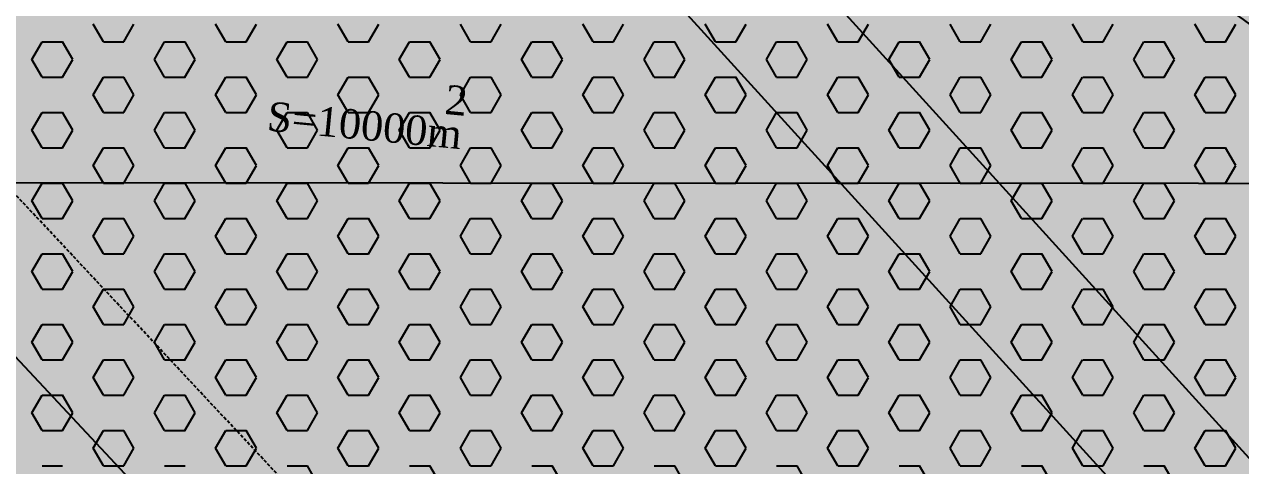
# Model space of a CAD drawing. Header units: millimetres. Extents: x 709 to 3952, y 378 to 2394.
# Drawn here: x 1009.3 to 1195.6, y 709.6 to 777.3 of the extents above; entities that cross this region are included whole.
import ezdxf

# ---------------------------------------------------------------- set-up
doc = ezdxf.new("R2010")
doc.units = ezdxf.units.MM
doc.linetypes.add('DASHED', pattern=[0.75, 0.5, -0.25])
doc.layers.add('BAS', color=252, linetype='Continuous')
doc.styles.add('S', font='naskhn.shx', dxfattribs={"height": 4.5})

# ---------------------------------------------------------------- blocks, each defined once
blk = doc.blocks.new('*X136')
at = {"color": 0}
for p, q in [((409621.88, 4017822.02), (409620.31, 4017824.73)), ((409625, 4017822.02), (409626.56, 4017824.73)), ((409640.63, 4017822.02), (409639.06, 4017824.73)), ((409643.75, 4017822.02), (409645.31, 4017824.73)), ((409659.38, 4017822.02), (409657.81, 4017824.73)), ((409662.5, 4017822.02), (409664.06, 4017824.73)), ((409678.13, 4017822.02), (409676.56, 4017824.73)), ((409681.25, 4017822.02), (409682.81, 4017824.73)), ((409696.88, 4017822.02), (409695.31, 4017824.73)), ((409700, 4017822.02), (409701.56, 4017824.73)), ((409715.63, 4017822.02), (409714.06, 4017824.73)), ((409718.75, 4017822.02), (409720.31, 4017824.73)), ((409734.38, 4017822.02), (409732.81, 4017824.73)), ((409737.5, 4017822.02), (409739.06, 4017824.73)), ((409753.13, 4017822.02), (409751.56, 4017824.73)), ((409756.25, 4017822.02), (409757.81, 4017824.73)), ((409771.88, 4017822.02), (409770.31, 4017824.73)), ((409775, 4017822.02), (409776.56, 4017824.73)), ((409790.63, 4017822.02), (409789.06, 4017824.73)), ((409793.75, 4017822.02), (409795.31, 4017824.73)), ((409610.94, 4017819.31), (409612.5, 4017822.02)), ((409612.5, 4017822.02), (409615.62, 4017822.02)), ((409617.19, 4017819.31), (409615.63, 4017822.02)), ((409621.88, 4017822.02), (409625, 4017822.02)), ((409629.69, 4017819.31), (409631.25, 4017822.02)), ((409631.25, 4017822.02), (409634.38, 4017822.02)), ((409635.94, 4017819.31), (409634.38, 4017822.02)), ((409640.62, 4017822.02), (409643.75, 4017822.02)), ((409648.44, 4017819.31), (409650, 4017822.02)), ((409650, 4017822.02), (409653.12, 4017822.02)), ((409654.69, 4017819.31), (409653.13, 4017822.02)), ((409659.38, 4017822.02), (409662.5, 4017822.02)), ((409667.19, 4017819.31), (409668.75, 4017822.02)), ((409668.75, 4017822.02), (409671.88, 4017822.02)), ((409673.44, 4017819.31), (409671.88, 4017822.02)), ((409678.12, 4017822.02), (409681.25, 4017822.02)), ((409685.94, 4017819.31), (409687.5, 4017822.02)), ((409687.5, 4017822.02), (409690.62, 4017822.02)), ((409692.19, 4017819.31), (409690.63, 4017822.02)), ((409696.88, 4017822.02), (409700, 4017822.02)), ((409704.69, 4017819.31), (409706.25, 4017822.02)), ((409706.25, 4017822.02), (409709.38, 4017822.02)), ((409710.94, 4017819.31), (409709.38, 4017822.02)), ((409715.62, 4017822.02), (409718.75, 4017822.02)), ((409723.44, 4017819.31), (409725, 4017822.02)), ((409725, 4017822.02), (409728.12, 4017822.02)), ((409729.69, 4017819.31), (409728.13, 4017822.02)), ((409734.38, 4017822.02), (409737.5, 4017822.02)), ((409742.19, 4017819.31), (409743.75, 4017822.02)), ((409743.75, 4017822.02), (409746.88, 4017822.02)), ((409748.44, 4017819.31), (409746.88, 4017822.02)), ((409753.12, 4017822.02), (409756.25, 4017822.02)), ((409760.94, 4017819.31), (409762.5, 4017822.02)), ((409762.5, 4017822.02), (409765.62, 4017822.02)), ((409767.19, 4017819.31), (409765.63, 4017822.02)), ((409771.88, 4017822.02), (409775, 4017822.02)), ((409779.69, 4017819.31), (409781.25, 4017822.02)), ((409781.25, 4017822.02), (409784.38, 4017822.02)), ((409785.94, 4017819.31), (409784.38, 4017822.02)), ((409790.62, 4017822.02), (409793.75, 4017822.02)), ((409612.5, 4017816.61), (409610.94, 4017819.31)), ((409615.62, 4017816.61), (409617.19, 4017819.31)), ((409631.25, 4017816.61), (409629.69, 4017819.31)), ((409634.37, 4017816.61), (409635.94, 4017819.31)), ((409650, 4017816.61), (409648.44, 4017819.31)), ((409653.12, 4017816.61), (409654.69, 4017819.31)), ((409668.75, 4017816.61), (409667.19, 4017819.31)), ((409671.87, 4017816.61), (409673.44, 4017819.31)), ((409687.5, 4017816.61), (409685.94, 4017819.31)), ((409690.62, 4017816.61), (409692.19, 4017819.31)), ((409706.25, 4017816.61), (409704.69, 4017819.31)), ((409709.37, 4017816.61), (409710.94, 4017819.31)), ((409725, 4017816.61), (409723.44, 4017819.31)), ((409728.12, 4017816.61), (409729.69, 4017819.31)), ((409743.75, 4017816.61), (409742.19, 4017819.31)), ((409746.87, 4017816.61), (409748.44, 4017819.31)), ((409762.5, 4017816.61), (409760.94, 4017819.31)), ((409765.62, 4017816.61), (409767.19, 4017819.31)), ((409781.25, 4017816.61), (409779.69, 4017819.31)), ((409784.37, 4017816.61), (409785.94, 4017819.31)), ((409612.5, 4017816.61), (409615.62, 4017816.61)), ((409620.31, 4017813.9), (409621.87, 4017816.61)), ((409621.88, 4017816.61), (409625, 4017816.61)), ((409626.56, 4017813.9), (409625, 4017816.61)), ((409631.25, 4017816.61), (409634.38, 4017816.61)), ((409639.06, 4017813.9), (409640.62, 4017816.61)), ((409640.62, 4017816.61), (409643.75, 4017816.61)), ((409645.31, 4017813.9), (409643.75, 4017816.61)), ((409650, 4017816.61), (409653.12, 4017816.61)), ((409657.81, 4017813.9), (409659.37, 4017816.61)), ((409659.38, 4017816.61), (409662.5, 4017816.61)), ((409664.06, 4017813.9), (409662.5, 4017816.61)), ((409668.75, 4017816.61), (409671.88, 4017816.61)), ((409676.56, 4017813.9), (409678.12, 4017816.61)), ((409678.12, 4017816.61), (409681.25, 4017816.61)), ((409682.81, 4017813.9), (409681.25, 4017816.61)), ((409687.5, 4017816.61), (409690.62, 4017816.61)), ((409695.31, 4017813.9), (409696.87, 4017816.61)), ((409696.88, 4017816.61), (409700, 4017816.61)), ((409701.56, 4017813.9), (409700, 4017816.61)), ((409706.25, 4017816.61), (409709.38, 4017816.61)), ((409714.06, 4017813.9), (409715.62, 4017816.61)), ((409715.62, 4017816.61), (409718.75, 4017816.61)), ((409720.31, 4017813.9), (409718.75, 4017816.61)), ((409725, 4017816.61), (409728.12, 4017816.61)), ((409732.81, 4017813.9), (409734.37, 4017816.61)), ((409734.38, 4017816.61), (409737.5, 4017816.61)), ((409739.06, 4017813.9), (409737.5, 4017816.61)), ((409743.75, 4017816.61), (409746.88, 4017816.61)), ((409751.56, 4017813.9), (409753.12, 4017816.61)), ((409753.12, 4017816.61), (409756.25, 4017816.61)), ((409757.81, 4017813.9), (409756.25, 4017816.61)), ((409762.5, 4017816.61), (409765.62, 4017816.61)), ((409770.31, 4017813.9), (409771.87, 4017816.61)), ((409771.88, 4017816.61), (409775, 4017816.61)), ((409776.56, 4017813.9), (409775, 4017816.61)), ((409781.25, 4017816.61), (409784.38, 4017816.61)), ((409789.06, 4017813.9), (409790.62, 4017816.61)), ((409790.62, 4017816.61), (409793.75, 4017816.61)), ((409795.31, 4017813.9), (409793.75, 4017816.61)), ((409621.88, 4017811.2), (409620.31, 4017813.9)), ((409625, 4017811.2), (409626.56, 4017813.9)), ((409640.63, 4017811.2), (409639.06, 4017813.9)), ((409643.75, 4017811.2), (409645.31, 4017813.9)), ((409659.38, 4017811.2), (409657.81, 4017813.9)), ((409662.5, 4017811.2), (409664.06, 4017813.9)), ((409678.13, 4017811.2), (409676.56, 4017813.9)), ((409681.25, 4017811.2), (409682.81, 4017813.9)), ((409696.88, 4017811.2), (409695.31, 4017813.9)), ((409700, 4017811.2), (409701.56, 4017813.9)), ((409715.63, 4017811.2), (409714.06, 4017813.9)), ((409718.75, 4017811.2), (409720.31, 4017813.9)), ((409734.38, 4017811.2), (409732.81, 4017813.9)), ((409737.5, 4017811.2), (409739.06, 4017813.9)), ((409753.13, 4017811.2), (409751.56, 4017813.9)), ((409756.25, 4017811.2), (409757.81, 4017813.9)), ((409771.88, 4017811.2), (409770.31, 4017813.9)), ((409775, 4017811.2), (409776.56, 4017813.9)), ((409790.63, 4017811.2), (409789.06, 4017813.9)), ((409793.75, 4017811.2), (409795.31, 4017813.9)), ((409610.94, 4017808.49), (409612.5, 4017811.2)), ((409612.5, 4017811.2), (409615.62, 4017811.2)), ((409617.19, 4017808.49), (409615.63, 4017811.2)), ((409621.88, 4017811.2), (409625, 4017811.2)), ((409629.69, 4017808.49), (409631.25, 4017811.2)), ((409631.25, 4017811.2), (409634.38, 4017811.2)), ((409635.94, 4017808.49), (409634.38, 4017811.2)), ((409640.62, 4017811.2), (409643.75, 4017811.2)), ((409648.44, 4017808.49), (409650, 4017811.2)), ((409650, 4017811.2), (409653.12, 4017811.2)), ((409654.69, 4017808.49), (409653.13, 4017811.2)), ((409659.38, 4017811.2), (409662.5, 4017811.2)), ((409667.19, 4017808.49), (409668.75, 4017811.2)), ((409668.75, 4017811.2), (409671.88, 4017811.2)), ((409673.44, 4017808.49), (409671.88, 4017811.2)), ((409678.12, 4017811.2), (409681.25, 4017811.2)), ((409685.94, 4017808.49), (409687.5, 4017811.2)), ((409687.5, 4017811.2), (409690.62, 4017811.2)), ((409692.19, 4017808.49), (409690.63, 4017811.2)), ((409696.88, 4017811.2), (409700, 4017811.2)), ((409704.69, 4017808.49), (409706.25, 4017811.2)), ((409706.25, 4017811.2), (409709.38, 4017811.2)), ((409710.94, 4017808.49), (409709.38, 4017811.2)), ((409715.62, 4017811.2), (409718.75, 4017811.2)), ((409723.44, 4017808.49), (409725, 4017811.2)), ((409725, 4017811.2), (409728.12, 4017811.2)), ((409729.69, 4017808.49), (409728.13, 4017811.2)), ((409734.38, 4017811.2), (409737.5, 4017811.2)), ((409742.19, 4017808.49), (409743.75, 4017811.2)), ((409743.75, 4017811.2), (409746.88, 4017811.2)), ((409748.44, 4017808.49), (409746.88, 4017811.2)), ((409753.12, 4017811.2), (409756.25, 4017811.2)), ((409760.94, 4017808.49), (409762.5, 4017811.2)), ((409762.5, 4017811.2), (409765.62, 4017811.2)), ((409767.19, 4017808.49), (409765.63, 4017811.2)), ((409771.88, 4017811.2), (409775, 4017811.2)), ((409779.69, 4017808.49), (409781.25, 4017811.2)), ((409781.25, 4017811.2), (409784.38, 4017811.2)), ((409785.94, 4017808.49), (409784.38, 4017811.2)), ((409790.62, 4017811.2), (409793.75, 4017811.2)), ((409612.5, 4017805.78), (409610.94, 4017808.49)), ((409615.62, 4017805.78), (409617.19, 4017808.49)), ((409631.25, 4017805.78), (409629.69, 4017808.49)), ((409634.37, 4017805.78), (409635.94, 4017808.49)), ((409650, 4017805.78), (409648.44, 4017808.49)), ((409653.12, 4017805.78), (409654.69, 4017808.49)), ((409668.75, 4017805.78), (409667.19, 4017808.49)), ((409671.87, 4017805.78), (409673.44, 4017808.49)), ((409687.5, 4017805.78), (409685.94, 4017808.49)), ((409690.62, 4017805.78), (409692.19, 4017808.49)), ((409706.25, 4017805.78), (409704.69, 4017808.49)), ((409709.37, 4017805.78), (409710.94, 4017808.49)), ((409725, 4017805.78), (409723.44, 4017808.49)), ((409728.12, 4017805.78), (409729.69, 4017808.49)), ((409743.75, 4017805.78), (409742.19, 4017808.49)), ((409746.87, 4017805.78), (409748.44, 4017808.49)), ((409762.5, 4017805.78), (409760.94, 4017808.49)), ((409765.62, 4017805.78), (409767.19, 4017808.49)), ((409781.25, 4017805.78), (409779.69, 4017808.49)), ((409784.37, 4017805.78), (409785.94, 4017808.49)), ((409612.5, 4017805.78), (409615.62, 4017805.78)), ((409620.31, 4017803.08), (409621.87, 4017805.78)), ((409621.88, 4017805.78), (409625, 4017805.78)), ((409626.56, 4017803.08), (409625, 4017805.78)), ((409631.25, 4017805.78), (409634.38, 4017805.78)), ((409639.06, 4017803.08), (409640.62, 4017805.78)), ((409640.62, 4017805.78), (409643.75, 4017805.78)), ((409645.31, 4017803.08), (409643.75, 4017805.78)), ((409650, 4017805.78), (409653.12, 4017805.78)), ((409657.81, 4017803.08), (409659.37, 4017805.78)), ((409659.38, 4017805.78), (409662.5, 4017805.78)), ((409664.06, 4017803.08), (409662.5, 4017805.78)), ((409668.75, 4017805.78), (409671.88, 4017805.78)), ((409676.56, 4017803.08), (409678.12, 4017805.78)), ((409678.12, 4017805.78), (409681.25, 4017805.78)), ((409682.81, 4017803.08), (409681.25, 4017805.78)), ((409687.5, 4017805.78), (409690.62, 4017805.78)), ((409695.31, 4017803.08), (409696.87, 4017805.78)), ((409696.88, 4017805.78), (409700, 4017805.78)), ((409701.56, 4017803.08), (409700, 4017805.78)), ((409706.25, 4017805.78), (409709.38, 4017805.78)), ((409714.06, 4017803.08), (409715.62, 4017805.78)), ((409715.62, 4017805.78), (409718.75, 4017805.78)), ((409720.31, 4017803.08), (409718.75, 4017805.78)), ((409725, 4017805.78), (409728.12, 4017805.78)), ((409732.81, 4017803.08), (409734.37, 4017805.78)), ((409734.38, 4017805.78), (409737.5, 4017805.78)), ((409739.06, 4017803.08), (409737.5, 4017805.78)), ((409743.75, 4017805.78), (409746.88, 4017805.78)), ((409751.56, 4017803.08), (409753.12, 4017805.78)), ((409753.12, 4017805.78), (409756.25, 4017805.78)), ((409757.81, 4017803.08), (409756.25, 4017805.78)), ((409762.5, 4017805.78), (409765.62, 4017805.78)), ((409770.31, 4017803.08), (409771.87, 4017805.78)), ((409771.88, 4017805.78), (409775, 4017805.78)), ((409776.56, 4017803.08), (409775, 4017805.78)), ((409781.25, 4017805.78), (409784.38, 4017805.78)), ((409789.06, 4017803.08), (409790.62, 4017805.78)), ((409790.62, 4017805.78), (409793.75, 4017805.78)), ((409795.31, 4017803.08), (409793.75, 4017805.78)), ((409621.88, 4017800.37), (409620.31, 4017803.08)), ((409625, 4017800.37), (409626.56, 4017803.08)), ((409640.63, 4017800.37), (409639.06, 4017803.08)), ((409643.75, 4017800.37), (409645.31, 4017803.08)), ((409659.38, 4017800.37), (409657.81, 4017803.08)), ((409662.5, 4017800.37), (409664.06, 4017803.08)), ((409678.13, 4017800.37), (409676.56, 4017803.08)), ((409681.25, 4017800.37), (409682.81, 4017803.08)), ((409696.88, 4017800.37), (409695.31, 4017803.08)), ((409700, 4017800.37), (409701.56, 4017803.08)), ((409715.63, 4017800.37), (409714.06, 4017803.08)), ((409718.75, 4017800.37), (409720.31, 4017803.08)), ((409734.38, 4017800.37), (409732.81, 4017803.08)), ((409737.5, 4017800.37), (409739.06, 4017803.08)), ((409753.13, 4017800.37), (409751.56, 4017803.08)), ((409756.25, 4017800.37), (409757.81, 4017803.08)), ((409771.88, 4017800.37), (409770.31, 4017803.08)), ((409775, 4017800.37), (409776.56, 4017803.08)), ((409790.63, 4017800.37), (409789.06, 4017803.08)), ((409793.75, 4017800.37), (409795.31, 4017803.08)), ((409610.94, 4017797.66), (409612.5, 4017800.37)), ((409612.5, 4017800.37), (409615.62, 4017800.37)), ((409617.19, 4017797.66), (409615.63, 4017800.37)), ((409621.88, 4017800.37), (409625, 4017800.37)), ((409629.69, 4017797.66), (409631.25, 4017800.37)), ((409631.25, 4017800.37), (409634.38, 4017800.37)), ((409635.94, 4017797.66), (409634.38, 4017800.37)), ((409640.62, 4017800.37), (409643.75, 4017800.37)), ((409648.44, 4017797.66), (409650, 4017800.37)), ((409650, 4017800.37), (409653.12, 4017800.37)), ((409654.69, 4017797.66), (409653.13, 4017800.37)), ((409659.38, 4017800.37), (409662.5, 4017800.37)), ((409667.19, 4017797.66), (409668.75, 4017800.37)), ((409668.75, 4017800.37), (409671.88, 4017800.37)), ((409673.44, 4017797.66), (409671.88, 4017800.37)), ((409678.12, 4017800.37), (409681.25, 4017800.37)), ((409685.94, 4017797.66), (409687.5, 4017800.37)), ((409687.5, 4017800.37), (409690.62, 4017800.37)), ((409692.19, 4017797.66), (409690.63, 4017800.37)), ((409696.88, 4017800.37), (409700, 4017800.37)), ((409704.69, 4017797.66), (409706.25, 4017800.37)), ((409706.25, 4017800.37), (409709.38, 4017800.37)), ((409710.94, 4017797.66), (409709.38, 4017800.37)), ((409715.62, 4017800.37), (409718.75, 4017800.37)), ((409723.44, 4017797.66), (409725, 4017800.37)), ((409725, 4017800.37), (409728.12, 4017800.37)), ((409729.69, 4017797.66), (409728.13, 4017800.37)), ((409734.38, 4017800.37), (409737.5, 4017800.37)), ((409742.19, 4017797.66), (409743.75, 4017800.37)), ((409743.75, 4017800.37), (409746.88, 4017800.37)), ((409748.44, 4017797.66), (409746.88, 4017800.37)), ((409753.12, 4017800.37), (409756.25, 4017800.37)), ((409760.94, 4017797.66), (409762.5, 4017800.37)), ((409762.5, 4017800.37), (409765.62, 4017800.37)), ((409767.19, 4017797.66), (409765.63, 4017800.37)), ((409771.88, 4017800.37), (409775, 4017800.37)), ((409779.69, 4017797.66), (409781.25, 4017800.37)), ((409781.25, 4017800.37), (409784.38, 4017800.37)), ((409785.94, 4017797.66), (409784.38, 4017800.37)), ((409790.62, 4017800.37), (409793.75, 4017800.37)), ((409612.5, 4017794.96), (409610.94, 4017797.66)), ((409615.62, 4017794.96), (409617.19, 4017797.66)), ((409631.25, 4017794.96), (409629.69, 4017797.66)), ((409634.37, 4017794.96), (409635.94, 4017797.66)), ((409650, 4017794.96), (409648.44, 4017797.66)), ((409653.12, 4017794.96), (409654.69, 4017797.66)), ((409668.75, 4017794.96), (409667.19, 4017797.66)), ((409671.87, 4017794.96), (409673.44, 4017797.66)), ((409687.5, 4017794.96), (409685.94, 4017797.66)), ((409690.62, 4017794.96), (409692.19, 4017797.66)), ((409706.25, 4017794.96), (409704.69, 4017797.66)), ((409709.37, 4017794.96), (409710.94, 4017797.66)), ((409725, 4017794.96), (409723.44, 4017797.66)), ((409728.12, 4017794.96), (409729.69, 4017797.66)), ((409743.75, 4017794.96), (409742.19, 4017797.66)), ((409746.87, 4017794.96), (409748.44, 4017797.66)), ((409762.5, 4017794.96), (409760.94, 4017797.66)), ((409765.62, 4017794.96), (409767.19, 4017797.66)), ((409781.25, 4017794.96), (409779.69, 4017797.66)), ((409784.37, 4017794.96), (409785.94, 4017797.66)), ((409612.5, 4017794.96), (409615.62, 4017794.96)), ((409620.31, 4017792.25), (409621.87, 4017794.96)), ((409621.88, 4017794.96), (409625, 4017794.96)), ((409626.56, 4017792.25), (409625, 4017794.96)), ((409631.25, 4017794.96), (409634.38, 4017794.96)), ((409639.06, 4017792.25), (409640.62, 4017794.96)), ((409640.62, 4017794.96), (409643.75, 4017794.96)), ((409645.31, 4017792.25), (409643.75, 4017794.96)), ((409650, 4017794.96), (409653.12, 4017794.96)), ((409657.81, 4017792.25), (409659.37, 4017794.96)), ((409659.38, 4017794.96), (409662.5, 4017794.96)), ((409664.06, 4017792.25), (409662.5, 4017794.96)), ((409668.75, 4017794.96), (409671.88, 4017794.96)), ((409676.56, 4017792.25), (409678.12, 4017794.96)), ((409678.12, 4017794.96), (409681.25, 4017794.96)), ((409682.81, 4017792.25), (409681.25, 4017794.96)), ((409687.5, 4017794.96), (409690.62, 4017794.96)), ((409695.31, 4017792.25), (409696.87, 4017794.96)), ((409696.88, 4017794.96), (409700, 4017794.96)), ((409701.56, 4017792.25), (409700, 4017794.96)), ((409706.25, 4017794.96), (409709.38, 4017794.96)), ((409714.06, 4017792.25), (409715.62, 4017794.96)), ((409715.62, 4017794.96), (409718.75, 4017794.96)), ((409720.31, 4017792.25), (409718.75, 4017794.96)), ((409725, 4017794.96), (409728.12, 4017794.96)), ((409732.81, 4017792.25), (409734.37, 4017794.96)), ((409734.38, 4017794.96), (409737.5, 4017794.96)), ((409739.06, 4017792.25), (409737.5, 4017794.96)), ((409743.75, 4017794.96), (409746.88, 4017794.96)), ((409751.56, 4017792.25), (409753.12, 4017794.96)), ((409753.12, 4017794.96), (409756.25, 4017794.96)), ((409757.81, 4017792.25), (409756.25, 4017794.96)), ((409762.5, 4017794.96), (409765.62, 4017794.96)), ((409770.31, 4017792.25), (409771.87, 4017794.96)), ((409771.88, 4017794.96), (409775, 4017794.96)), ((409776.56, 4017792.25), (409775, 4017794.96)), ((409781.25, 4017794.96), (409784.38, 4017794.96)), ((409789.06, 4017792.25), (409790.62, 4017794.96)), ((409790.62, 4017794.96), (409793.75, 4017794.96)), ((409795.31, 4017792.25), (409793.75, 4017794.96)), ((409621.88, 4017789.54), (409620.31, 4017792.25)), ((409625, 4017789.54), (409626.56, 4017792.25)), ((409640.63, 4017789.54), (409639.06, 4017792.25)), ((409643.75, 4017789.54), (409645.31, 4017792.25)), ((409659.38, 4017789.54), (409657.81, 4017792.25)), ((409662.5, 4017789.54), (409664.06, 4017792.25)), ((409678.13, 4017789.54), (409676.56, 4017792.25)), ((409681.25, 4017789.54), (409682.81, 4017792.25)), ((409696.88, 4017789.54), (409695.31, 4017792.25)), ((409700, 4017789.54), (409701.56, 4017792.25)), ((409715.63, 4017789.54), (409714.06, 4017792.25)), ((409718.75, 4017789.54), (409720.31, 4017792.25)), ((409734.38, 4017789.54), (409732.81, 4017792.25)), ((409737.5, 4017789.54), (409739.06, 4017792.25)), ((409753.13, 4017789.54), (409751.56, 4017792.25)), ((409756.25, 4017789.54), (409757.81, 4017792.25)), ((409771.88, 4017789.54), (409770.31, 4017792.25)), ((409775, 4017789.54), (409776.56, 4017792.25)), ((409790.63, 4017789.54), (409789.06, 4017792.25)), ((409793.75, 4017789.54), (409795.31, 4017792.25)), ((409610.94, 4017786.84), (409612.5, 4017789.54)), ((409612.5, 4017789.55), (409615.62, 4017789.55)), ((409617.19, 4017786.84), (409615.63, 4017789.54)), ((409621.88, 4017789.55), (409625, 4017789.55)), ((409629.69, 4017786.84), (409631.25, 4017789.54)), ((409631.25, 4017789.55), (409634.38, 4017789.55)), ((409635.94, 4017786.84), (409634.38, 4017789.54)), ((409640.62, 4017789.55), (409643.75, 4017789.55)), ((409648.44, 4017786.84), (409650, 4017789.54)), ((409650, 4017789.55), (409653.12, 4017789.55)), ((409654.69, 4017786.84), (409653.13, 4017789.54)), ((409659.38, 4017789.55), (409662.5, 4017789.55)), ((409667.19, 4017786.84), (409668.75, 4017789.54)), ((409668.75, 4017789.55), (409671.88, 4017789.55)), ((409673.44, 4017786.84), (409671.88, 4017789.54)), ((409678.12, 4017789.55), (409681.25, 4017789.55)), ((409685.94, 4017786.84), (409687.5, 4017789.54)), ((409687.5, 4017789.55), (409690.62, 4017789.55)), ((409692.19, 4017786.84), (409690.63, 4017789.54)), ((409696.88, 4017789.55), (409700, 4017789.55)), ((409704.69, 4017786.84), (409706.25, 4017789.54)), ((409706.25, 4017789.55), (409709.38, 4017789.55)), ((409710.94, 4017786.84), (409709.38, 4017789.54)), ((409715.62, 4017789.55), (409718.75, 4017789.55)), ((409723.44, 4017786.84), (409725, 4017789.54)), ((409725, 4017789.55), (409728.12, 4017789.55)), ((409729.69, 4017786.84), (409728.13, 4017789.54)), ((409734.38, 4017789.55), (409737.5, 4017789.55)), ((409742.19, 4017786.84), (409743.75, 4017789.54)), ((409743.75, 4017789.55), (409746.88, 4017789.55)), ((409748.44, 4017786.84), (409746.88, 4017789.54)), ((409753.12, 4017789.55), (409756.25, 4017789.55)), ((409760.94, 4017786.84), (409762.5, 4017789.54)), ((409762.5, 4017789.55), (409765.62, 4017789.55)), ((409767.19, 4017786.84), (409765.63, 4017789.54)), ((409771.88, 4017789.55), (409775, 4017789.55)), ((409779.69, 4017786.84), (409781.25, 4017789.54)), ((409781.25, 4017789.55), (409784.38, 4017789.55)), ((409785.94, 4017786.84), (409784.38, 4017789.54)), ((409790.62, 4017789.55), (409793.75, 4017789.55)), ((409612.5, 4017784.13), (409610.94, 4017786.84)), ((409615.62, 4017784.13), (409617.19, 4017786.84)), ((409631.25, 4017784.13), (409629.69, 4017786.84)), ((409634.37, 4017784.13), (409635.94, 4017786.84)), ((409650, 4017784.13), (409648.44, 4017786.84)), ((409653.12, 4017784.13), (409654.69, 4017786.84)), ((409668.75, 4017784.13), (409667.19, 4017786.84)), ((409671.87, 4017784.13), (409673.44, 4017786.84)), ((409687.5, 4017784.13), (409685.94, 4017786.84)), ((409690.62, 4017784.13), (409692.19, 4017786.84)), ((409706.25, 4017784.13), (409704.69, 4017786.84)), ((409709.37, 4017784.13), (409710.94, 4017786.84)), ((409725, 4017784.13), (409723.44, 4017786.84)), ((409728.12, 4017784.13), (409729.69, 4017786.84)), ((409743.75, 4017784.13), (409742.19, 4017786.84)), ((409746.87, 4017784.13), (409748.44, 4017786.84)), ((409762.5, 4017784.13), (409760.94, 4017786.84)), ((409765.62, 4017784.13), (409767.19, 4017786.84)), ((409781.25, 4017784.13), (409779.69, 4017786.84)), ((409784.37, 4017784.13), (409785.94, 4017786.84)), ((409612.5, 4017784.13), (409615.62, 4017784.13)), ((409620.31, 4017781.43), (409621.87, 4017784.13)), ((409621.88, 4017784.13), (409625, 4017784.13)), ((409626.56, 4017781.43), (409625, 4017784.13)), ((409631.25, 4017784.13), (409634.38, 4017784.13)), ((409639.06, 4017781.43), (409640.62, 4017784.13)), ((409640.62, 4017784.13), (409643.75, 4017784.13)), ((409645.31, 4017781.43), (409643.75, 4017784.13)), ((409650, 4017784.13), (409653.12, 4017784.13)), ((409657.81, 4017781.43), (409659.37, 4017784.13)), ((409659.38, 4017784.13), (409662.5, 4017784.13)), ((409664.06, 4017781.43), (409662.5, 4017784.13)), ((409668.75, 4017784.13), (409671.88, 4017784.13)), ((409676.56, 4017781.43), (409678.12, 4017784.13)), ((409678.12, 4017784.13), (409681.25, 4017784.13)), ((409682.81, 4017781.43), (409681.25, 4017784.13)), ((409687.5, 4017784.13), (409690.62, 4017784.13)), ((409695.31, 4017781.43), (409696.87, 4017784.13)), ((409696.88, 4017784.13), (409700, 4017784.13)), ((409701.56, 4017781.43), (409700, 4017784.13)), ((409706.25, 4017784.13), (409709.38, 4017784.13)), ((409714.06, 4017781.43), (409715.62, 4017784.13)), ((409715.62, 4017784.13), (409718.75, 4017784.13)), ((409720.31, 4017781.43), (409718.75, 4017784.13)), ((409725, 4017784.13), (409728.12, 4017784.13)), ((409732.81, 4017781.43), (409734.37, 4017784.13)), ((409734.38, 4017784.13), (409737.5, 4017784.13)), ((409739.06, 4017781.43), (409737.5, 4017784.13)), ((409743.75, 4017784.13), (409746.88, 4017784.13)), ((409751.56, 4017781.43), (409753.12, 4017784.13)), ((409753.12, 4017784.13), (409756.25, 4017784.13)), ((409757.81, 4017781.43), (409756.25, 4017784.13)), ((409762.5, 4017784.13), (409765.62, 4017784.13)), ((409770.31, 4017781.43), (409771.87, 4017784.13)), ((409771.88, 4017784.13), (409775, 4017784.13)), ((409776.56, 4017781.43), (409775, 4017784.13)), ((409781.25, 4017784.13), (409784.38, 4017784.13)), ((409789.06, 4017781.43), (409790.62, 4017784.13)), ((409790.62, 4017784.13), (409793.75, 4017784.13)), ((409795.31, 4017781.43), (409793.75, 4017784.13)), ((409621.88, 4017778.72), (409620.31, 4017781.43)), ((409625, 4017778.72), (409626.56, 4017781.43)), ((409640.63, 4017778.72), (409639.06, 4017781.43)), ((409643.75, 4017778.72), (409645.31, 4017781.43)), ((409659.38, 4017778.72), (409657.81, 4017781.43)), ((409662.5, 4017778.72), (409664.06, 4017781.43)), ((409678.13, 4017778.72), (409676.56, 4017781.43)), ((409681.25, 4017778.72), (409682.81, 4017781.43)), ((409696.88, 4017778.72), (409695.31, 4017781.43)), ((409700, 4017778.72), (409701.56, 4017781.43)), ((409715.63, 4017778.72), (409714.06, 4017781.43)), ((409718.75, 4017778.72), (409720.31, 4017781.43)), ((409734.38, 4017778.72), (409732.81, 4017781.43)), ((409737.5, 4017778.72), (409739.06, 4017781.43)), ((409753.13, 4017778.72), (409751.56, 4017781.43)), ((409756.25, 4017778.72), (409757.81, 4017781.43)), ((409771.88, 4017778.72), (409770.31, 4017781.43)), ((409775, 4017778.72), (409776.56, 4017781.43)), ((409790.63, 4017778.72), (409789.06, 4017781.43)), ((409793.75, 4017778.72), (409795.31, 4017781.43)), ((409610.94, 4017776.01), (409612.5, 4017778.72)), ((409612.5, 4017778.72), (409615.62, 4017778.72)), ((409617.19, 4017776.01), (409615.63, 4017778.72)), ((409621.88, 4017778.72), (409625, 4017778.72)), ((409629.69, 4017776.01), (409631.25, 4017778.72)), ((409631.25, 4017778.72), (409634.38, 4017778.72)), ((409635.94, 4017776.01), (409634.38, 4017778.72)), ((409640.62, 4017778.72), (409643.75, 4017778.72)), ((409648.44, 4017776.01), (409650, 4017778.72)), ((409650, 4017778.72), (409653.12, 4017778.72)), ((409654.69, 4017776.01), (409653.13, 4017778.72)), ((409659.38, 4017778.72), (409662.5, 4017778.72)), ((409667.19, 4017776.01), (409668.75, 4017778.72)), ((409668.75, 4017778.72), (409671.88, 4017778.72)), ((409673.44, 4017776.01), (409671.88, 4017778.72)), ((409678.12, 4017778.72), (409681.25, 4017778.72)), ((409685.94, 4017776.01), (409687.5, 4017778.72)), ((409687.5, 4017778.72), (409690.62, 4017778.72)), ((409692.19, 4017776.01), (409690.63, 4017778.72)), ((409696.88, 4017778.72), (409700, 4017778.72)), ((409704.69, 4017776.01), (409706.25, 4017778.72)), ((409706.25, 4017778.72), (409709.38, 4017778.72)), ((409710.94, 4017776.01), (409709.38, 4017778.72)), ((409715.62, 4017778.72), (409718.75, 4017778.72)), ((409723.44, 4017776.01), (409725, 4017778.72)), ((409725, 4017778.72), (409728.12, 4017778.72)), ((409729.69, 4017776.01), (409728.13, 4017778.72)), ((409734.38, 4017778.72), (409737.5, 4017778.72)), ((409742.19, 4017776.01), (409743.75, 4017778.72)), ((409743.75, 4017778.72), (409746.88, 4017778.72)), ((409748.44, 4017776.01), (409746.88, 4017778.72)), ((409753.12, 4017778.72), (409756.25, 4017778.72)), ((409760.94, 4017776.01), (409762.5, 4017778.72)), ((409762.5, 4017778.72), (409765.62, 4017778.72)), ((409767.19, 4017776.01), (409765.63, 4017778.72)), ((409771.88, 4017778.72), (409775, 4017778.72)), ((409779.69, 4017776.01), (409781.25, 4017778.72)), ((409781.25, 4017778.72), (409784.38, 4017778.72)), ((409785.94, 4017776.01), (409784.38, 4017778.72)), ((409790.62, 4017778.72), (409793.75, 4017778.72)), ((409612.5, 4017773.31), (409610.94, 4017776.01)), ((409615.62, 4017773.31), (409617.19, 4017776.01)), ((409631.25, 4017773.31), (409629.69, 4017776.01)), ((409634.37, 4017773.31), (409635.94, 4017776.01)), ((409650, 4017773.31), (409648.44, 4017776.01)), ((409653.12, 4017773.31), (409654.69, 4017776.01)), ((409668.75, 4017773.31), (409667.19, 4017776.01)), ((409671.87, 4017773.31), (409673.44, 4017776.01)), ((409687.5, 4017773.31), (409685.94, 4017776.01)), ((409690.62, 4017773.31), (409692.19, 4017776.01)), ((409706.25, 4017773.31), (409704.69, 4017776.01)), ((409709.37, 4017773.31), (409710.94, 4017776.01)), ((409725, 4017773.31), (409723.44, 4017776.01)), ((409728.12, 4017773.31), (409729.69, 4017776.01)), ((409743.75, 4017773.31), (409742.19, 4017776.01)), ((409746.87, 4017773.31), (409748.44, 4017776.01)), ((409762.5, 4017773.31), (409760.94, 4017776.01)), ((409765.62, 4017773.31), (409767.19, 4017776.01)), ((409781.25, 4017773.31), (409779.69, 4017776.01)), ((409784.37, 4017773.31), (409785.94, 4017776.01)), ((409612.5, 4017773.31), (409615.62, 4017773.31)), ((409620.31, 4017770.6), (409621.87, 4017773.31)), ((409621.88, 4017773.31), (409625, 4017773.31)), ((409626.56, 4017770.6), (409625, 4017773.31)), ((409631.25, 4017773.31), (409634.38, 4017773.31)), ((409639.06, 4017770.6), (409640.62, 4017773.31)), ((409640.62, 4017773.31), (409643.75, 4017773.31)), ((409645.31, 4017770.6), (409643.75, 4017773.31)), ((409650, 4017773.31), (409653.12, 4017773.31)), ((409657.81, 4017770.6), (409659.37, 4017773.31)), ((409659.38, 4017773.31), (409662.5, 4017773.31)), ((409664.06, 4017770.6), (409662.5, 4017773.31)), ((409668.75, 4017773.31), (409671.88, 4017773.31)), ((409676.56, 4017770.6), (409678.12, 4017773.31)), ((409678.12, 4017773.31), (409681.25, 4017773.31)), ((409682.81, 4017770.6), (409681.25, 4017773.31)), ((409687.5, 4017773.31), (409690.62, 4017773.31)), ((409695.31, 4017770.6), (409696.87, 4017773.31)), ((409696.88, 4017773.31), (409700, 4017773.31)), ((409701.56, 4017770.6), (409700, 4017773.31)), ((409706.25, 4017773.31), (409709.38, 4017773.31)), ((409714.06, 4017770.6), (409715.62, 4017773.31)), ((409715.62, 4017773.31), (409718.75, 4017773.31)), ((409720.31, 4017770.6), (409718.75, 4017773.31)), ((409725, 4017773.31), (409728.12, 4017773.31)), ((409732.81, 4017770.6), (409734.37, 4017773.31)), ((409734.38, 4017773.31), (409737.5, 4017773.31)), ((409739.06, 4017770.6), (409737.5, 4017773.31)), ((409743.75, 4017773.31), (409746.88, 4017773.31)), ((409751.56, 4017770.6), (409753.12, 4017773.31)), ((409753.12, 4017773.31), (409756.25, 4017773.31)), ((409757.81, 4017770.6), (409756.25, 4017773.31)), ((409762.5, 4017773.31), (409765.62, 4017773.31)), ((409770.31, 4017770.6), (409771.87, 4017773.31)), ((409771.88, 4017773.31), (409775, 4017773.31)), ((409776.56, 4017770.6), (409775, 4017773.31)), ((409781.25, 4017773.31), (409784.38, 4017773.31)), ((409789.06, 4017770.6), (409790.62, 4017773.31)), ((409790.62, 4017773.31), (409793.75, 4017773.31)), ((409795.31, 4017770.6), (409793.75, 4017773.31)), ((409621.88, 4017767.89), (409620.31, 4017770.6)), ((409625, 4017767.89), (409626.56, 4017770.6)), ((409640.63, 4017767.89), (409639.06, 4017770.6)), ((409643.75, 4017767.89), (409645.31, 4017770.6)), ((409659.38, 4017767.89), (409657.81, 4017770.6)), ((409662.5, 4017767.89), (409664.06, 4017770.6)), ((409678.13, 4017767.89), (409676.56, 4017770.6)), ((409681.25, 4017767.89), (409682.81, 4017770.6)), ((409696.88, 4017767.89), (409695.31, 4017770.6)), ((409700, 4017767.89), (409701.56, 4017770.6)), ((409715.63, 4017767.89), (409714.06, 4017770.6)), ((409718.75, 4017767.89), (409720.31, 4017770.6)), ((409734.38, 4017767.89), (409732.81, 4017770.6)), ((409737.5, 4017767.89), (409739.06, 4017770.6)), ((409753.13, 4017767.89), (409751.56, 4017770.6)), ((409756.25, 4017767.89), (409757.81, 4017770.6)), ((409771.88, 4017767.89), (409770.31, 4017770.6)), ((409775, 4017767.89), (409776.56, 4017770.6)), ((409790.63, 4017767.89), (409789.06, 4017770.6)), ((409793.75, 4017767.89), (409795.31, 4017770.6)), ((409610.94, 4017765.19), (409612.5, 4017767.89)), ((409612.5, 4017767.89), (409615.62, 4017767.89)), ((409617.19, 4017765.19), (409615.63, 4017767.89)), ((409621.88, 4017767.89), (409625, 4017767.89)), ((409629.69, 4017765.19), (409631.25, 4017767.89)), ((409631.25, 4017767.89), (409634.38, 4017767.89)), ((409635.94, 4017765.19), (409634.38, 4017767.89)), ((409640.62, 4017767.89), (409643.75, 4017767.89)), ((409648.44, 4017765.19), (409650, 4017767.89)), ((409650, 4017767.89), (409653.12, 4017767.89)), ((409654.69, 4017765.19), (409653.13, 4017767.89)), ((409659.38, 4017767.89), (409662.5, 4017767.89)), ((409667.19, 4017765.19), (409668.75, 4017767.89)), ((409668.75, 4017767.89), (409671.88, 4017767.89)), ((409673.44, 4017765.19), (409671.88, 4017767.89)), ((409678.12, 4017767.89), (409681.25, 4017767.89)), ((409685.94, 4017765.19), (409687.5, 4017767.89)), ((409687.5, 4017767.89), (409690.62, 4017767.89)), ((409692.19, 4017765.19), (409690.63, 4017767.89)), ((409696.88, 4017767.89), (409700, 4017767.89)), ((409704.69, 4017765.19), (409706.25, 4017767.89)), ((409706.25, 4017767.89), (409709.38, 4017767.89)), ((409710.94, 4017765.19), (409709.38, 4017767.89)), ((409715.62, 4017767.89), (409718.75, 4017767.89)), ((409723.44, 4017765.19), (409725, 4017767.89)), ((409725, 4017767.89), (409728.12, 4017767.89)), ((409729.69, 4017765.19), (409728.13, 4017767.89)), ((409734.38, 4017767.89), (409737.5, 4017767.89)), ((409742.19, 4017765.19), (409743.75, 4017767.89)), ((409743.75, 4017767.89), (409746.88, 4017767.89)), ((409748.44, 4017765.19), (409746.88, 4017767.89)), ((409753.12, 4017767.89), (409756.25, 4017767.89)), ((409760.94, 4017765.19), (409762.5, 4017767.89)), ((409762.5, 4017767.89), (409765.62, 4017767.89)), ((409767.19, 4017765.19), (409765.63, 4017767.89)), ((409771.88, 4017767.89), (409775, 4017767.89)), ((409779.69, 4017765.19), (409781.25, 4017767.89)), ((409781.25, 4017767.89), (409784.38, 4017767.89)), ((409785.94, 4017765.19), (409784.38, 4017767.89)), ((409790.62, 4017767.89), (409793.75, 4017767.89)), ((409612.5, 4017762.48), (409610.94, 4017765.19)), ((409615.62, 4017762.48), (409617.19, 4017765.19)), ((409631.25, 4017762.48), (409629.69, 4017765.19)), ((409634.37, 4017762.48), (409635.94, 4017765.19)), ((409650, 4017762.48), (409648.44, 4017765.19)), ((409653.12, 4017762.48), (409654.69, 4017765.19)), ((409668.75, 4017762.48), (409667.19, 4017765.19)), ((409671.87, 4017762.48), (409673.44, 4017765.19)), ((409687.5, 4017762.48), (409685.94, 4017765.19)), ((409690.62, 4017762.48), (409692.19, 4017765.19)), ((409706.25, 4017762.48), (409704.69, 4017765.19)), ((409709.37, 4017762.48), (409710.94, 4017765.19)), ((409725, 4017762.48), (409723.44, 4017765.19)), ((409728.12, 4017762.48), (409729.69, 4017765.19)), ((409743.75, 4017762.48), (409742.19, 4017765.19)), ((409746.87, 4017762.48), (409748.44, 4017765.19)), ((409762.5, 4017762.48), (409760.94, 4017765.19)), ((409765.62, 4017762.48), (409767.19, 4017765.19)), ((409781.25, 4017762.48), (409779.69, 4017765.19)), ((409784.37, 4017762.48), (409785.94, 4017765.19)), ((409612.5, 4017762.48), (409615.62, 4017762.48)), ((409620.31, 4017759.77), (409621.87, 4017762.48)), ((409621.88, 4017762.48), (409625, 4017762.48)), ((409626.56, 4017759.77), (409625, 4017762.48)), ((409631.25, 4017762.48), (409634.38, 4017762.48)), ((409639.06, 4017759.77), (409640.62, 4017762.48)), ((409640.62, 4017762.48), (409643.75, 4017762.48)), ((409645.31, 4017759.77), (409643.75, 4017762.48)), ((409650, 4017762.48), (409653.12, 4017762.48)), ((409657.81, 4017759.77), (409659.37, 4017762.48)), ((409659.38, 4017762.48), (409662.5, 4017762.48)), ((409664.06, 4017759.77), (409662.5, 4017762.48)), ((409668.75, 4017762.48), (409671.88, 4017762.48)), ((409676.56, 4017759.77), (409678.12, 4017762.48)), ((409678.12, 4017762.48), (409681.25, 4017762.48)), ((409682.81, 4017759.77), (409681.25, 4017762.48)), ((409687.5, 4017762.48), (409690.62, 4017762.48)), ((409695.31, 4017759.77), (409696.87, 4017762.48)), ((409696.88, 4017762.48), (409700, 4017762.48)), ((409701.56, 4017759.77), (409700, 4017762.48)), ((409706.25, 4017762.48), (409709.38, 4017762.48)), ((409714.06, 4017759.77), (409715.62, 4017762.48)), ((409715.62, 4017762.48), (409718.75, 4017762.48)), ((409720.31, 4017759.77), (409718.75, 4017762.48)), ((409725, 4017762.48), (409728.12, 4017762.48)), ((409732.81, 4017759.77), (409734.37, 4017762.48)), ((409734.38, 4017762.48), (409737.5, 4017762.48)), ((409739.06, 4017759.77), (409737.5, 4017762.48)), ((409743.75, 4017762.48), (409746.88, 4017762.48)), ((409751.56, 4017759.77), (409753.12, 4017762.48)), ((409753.12, 4017762.48), (409756.25, 4017762.48)), ((409757.81, 4017759.77), (409756.25, 4017762.48)), ((409762.5, 4017762.48), (409765.62, 4017762.48)), ((409770.31, 4017759.77), (409771.87, 4017762.48)), ((409771.88, 4017762.48), (409775, 4017762.48)), ((409776.56, 4017759.77), (409775, 4017762.48)), ((409781.25, 4017762.48), (409784.38, 4017762.48)), ((409789.06, 4017759.77), (409790.62, 4017762.48)), ((409790.62, 4017762.48), (409793.75, 4017762.48)), ((409795.31, 4017759.77), (409793.75, 4017762.48)), ((409621.88, 4017757.07), (409620.31, 4017759.77)), ((409625, 4017757.07), (409626.56, 4017759.77)), ((409640.63, 4017757.07), (409639.06, 4017759.77)), ((409643.75, 4017757.07), (409645.31, 4017759.77)), ((409659.38, 4017757.07), (409657.81, 4017759.77)), ((409662.5, 4017757.07), (409664.06, 4017759.77)), ((409678.13, 4017757.07), (409676.56, 4017759.77)), ((409681.25, 4017757.07), (409682.81, 4017759.77)), ((409696.88, 4017757.07), (409695.31, 4017759.77)), ((409700, 4017757.07), (409701.56, 4017759.77)), ((409715.63, 4017757.07), (409714.06, 4017759.77)), ((409718.75, 4017757.07), (409720.31, 4017759.77)), ((409734.38, 4017757.07), (409732.81, 4017759.77)), ((409737.5, 4017757.07), (409739.06, 4017759.77)), ((409753.13, 4017757.07), (409751.56, 4017759.77)), ((409756.25, 4017757.07), (409757.81, 4017759.77)), ((409771.88, 4017757.07), (409770.31, 4017759.77)), ((409775, 4017757.07), (409776.56, 4017759.77)), ((409790.63, 4017757.07), (409789.06, 4017759.77)), ((409793.75, 4017757.07), (409795.31, 4017759.77)), ((409612.5, 4017757.07), (409615.62, 4017757.07)), ((409621.88, 4017757.07), (409625, 4017757.07)), ((409631.25, 4017757.07), (409634.38, 4017757.07)), ((409640.62, 4017757.07), (409643.75, 4017757.07)), ((409650, 4017757.07), (409653.12, 4017757.07)), ((409654.69, 4017754.36), (409653.13, 4017757.07)), ((409659.38, 4017757.07), (409662.5, 4017757.07)), ((409668.75, 4017757.07), (409671.88, 4017757.07)), ((409673.44, 4017754.36), (409671.88, 4017757.07)), ((409678.12, 4017757.07), (409681.25, 4017757.07)), ((409687.5, 4017757.07), (409690.62, 4017757.07)), ((409692.19, 4017754.36), (409690.63, 4017757.07)), ((409696.88, 4017757.07), (409700, 4017757.07)), ((409706.25, 4017757.07), (409709.38, 4017757.07)), ((409710.94, 4017754.36), (409709.38, 4017757.07)), ((409715.62, 4017757.07), (409718.75, 4017757.07)), ((409725, 4017757.07), (409728.12, 4017757.07)), ((409729.69, 4017754.36), (409728.13, 4017757.07)), ((409734.38, 4017757.07), (409737.5, 4017757.07)), ((409743.75, 4017757.07), (409746.88, 4017757.07)), ((409748.44, 4017754.36), (409746.88, 4017757.07)), ((409753.12, 4017757.07), (409756.25, 4017757.07)), ((409762.5, 4017757.07), (409765.62, 4017757.07)), ((409767.19, 4017754.36), (409765.63, 4017757.07)), ((409771.88, 4017757.07), (409775, 4017757.07)), ((409781.25, 4017757.07), (409784.38, 4017757.07)), ((409785.94, 4017754.36), (409784.38, 4017757.07)), ((409790.62, 4017757.07), (409793.75, 4017757.07))]:
    blk.add_line(p, q, dxfattribs=at)

msp = doc.modelspace()

# ---------------------------------------------------------------- hatches: boundary and pattern name
at = {"layer": 'BAS', "true_color": 0xc7c8ca, "transparency": 33554513}
h = msp.add_hatch(color=9, dxfattribs=at)
h.dxf.hatch_style = 1
h.paths.add_polyline_path([(735.07, 2394.13), (735.07, 400.97), (3218.5, 400.97), (3218.5, 2394.13)])
h.paths.add_polyline_path([(1826.32, 1353.24), (2408.56, 1353.24), (2408.56, 918.34), (1826.32, 918.34)], flags=16)

# ---------------------------------------------------------------- linework, layer by layer
at = {"layer": 'BAS'}
for p, q in [((974.25, 955.93, 15.42), (1304.4, 592.45, 0.87)), ((960.93, 943.83, 15.42), (1284.75, 587.31, 1.15)), ((1235.81, 482.72), (898.45, 843.32))]:
    msp.add_line(p, q, dxfattribs=at)
at = {"layer": 'BAS', "linetype": 'DASHED'}
msp.add_line((1250.28, 492.14), (904.74, 861.48), dxfattribs=at)
at = {"layer": 'BAS', "elevation": -15}
for points in [[(938.82, 876.61, 0.036487), (962.93, 876.06, 0.019109), (985.73, 882.45, -0.003977), (1002.09, 889.28, -0.069752), (1011.77, 889.95, -0.041056), (1041.63, 888.84, 0.001368), (1107.86, 841.69, 0.003538), (1163.35, 802.3, 0.012946), (1200.73, 774.67), (1284.48, 718.86), (1345.48, 678.48, -0.430768), (1343.31, 673.29, 0.018634), (1321.3, 664.28, 0.050643), (1295.9, 650.65, 0.00287), (1270.68, 632.12, 0.011622), (1200.43, 583.05, 0.039892), (1166.87, 559.41, -0.003908), (1134.61, 537.23, -0.008901), (1096.9, 511.44, -0.024834), (1063.43, 490.36, -0.050575), (1041.23, 480.7, -0.040741), (1020.65, 475.73, -0.0125), (984.12, 468.9, -0.000618), (979.51, 468.52, -0.031239)], [(1362.01, 746.99, -0.001116), (1356.93, 745.69, 0.003756), (1334.92, 739.95, 0.028251), (1308.59, 731.24, 0.04196), (1291.84, 722.95, 0.005403), (1277.71, 714.19, 0.004803), (1262.01, 704.03, 0.000276), (1232.31, 684.35, 0.001234), (1225.68, 679.93, 0.001608), (1197.78, 661.1, -0.001099), (1156.96, 633.5, -0.001621), (1153.07, 630.89, -0.000079), (1073.16, 577.87, -0.006483), (1056.55, 567.15, -0.002578), (1016.54, 542.37)]]:
    msp.add_lwpolyline(points, format="xyb", dxfattribs=at)
msp.add_lwpolyline([(726.02, 753.13), (1999.51, 752.57)], dxfattribs=at)

# ---------------------------------------------------------------- block references
at = {"layer": 'BAS'}
msp.add_blockref('*X136', (-408600.49, -4017047.43, -15), dxfattribs=at)

# ---------------------------------------------------------------- texts
at = {"layer": 'BAS', "char_height": 4.5, "attachment_point": 1, "rotation": 354.5235, "style": 'S'}
for s, insert, width in [('{\\fPalatino Linotype|b0|i0|c0|p18;2}', (1073.97, 768.05, -15), 13.2655), ('{\\fPalatino Linotype|b0|i0|c0|p18;S=10000m}', (1046.74, 765.49, -15), 10.0512)]:
    msp.add_mtext(s, dxfattribs=dict(at, insert=insert, width=width))

doc.saveas('drawing.dxf')
